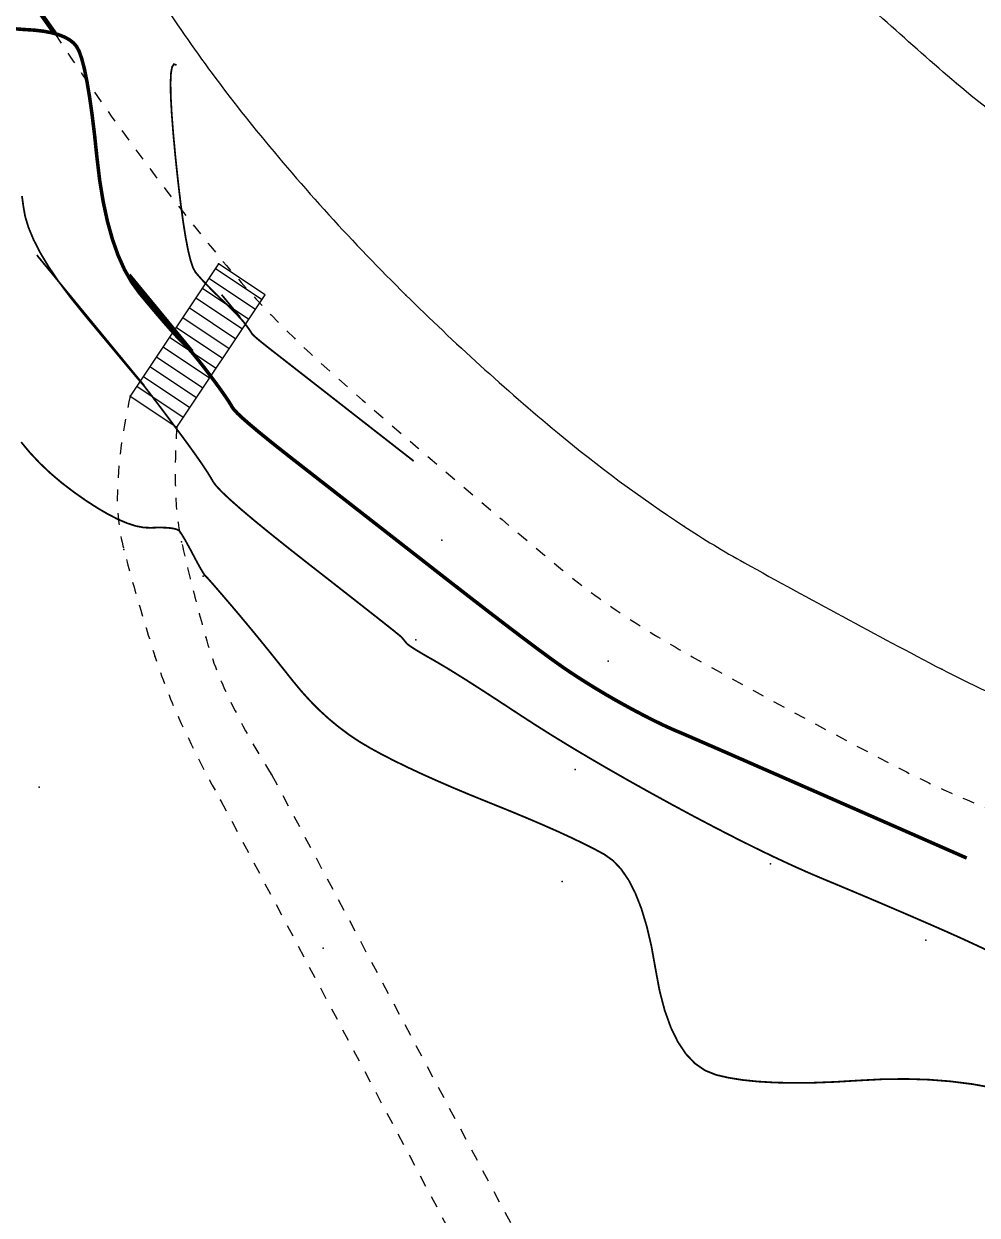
# Model space of a CAD drawing. Extents: x 940 to 1495, y 832 to 1212.
# Drawn here: x 1219.7 to 1260, y 997.2 to 1047.7 of the extents above; entities that cross this region are included whole.
import ezdxf

# ---------------------------------------------------------------- set-up
doc = ezdxf.new("R2010")
doc.units = 0
doc.header["$LTSCALE"] = 0.5
doc.header["$PDSIZE"] = 0.2
doc.linetypes.add('X6', pattern=[2, 1, -1])
doc.layers.add('ASSIST', color=7, linetype='CONTINUOUS', plot=False)
for name, color, linetype in [('DGX', 2, 'CONTINUOUS'), ('DLSS', 4, 'CONTINUOUS'), ('JMD', 6, 'CONTINUOUS'), ('SXSS', 5, 'CONTINUOUS'), ('ZDH', 1, 'CONTINUOUS')]:
    doc.layers.add(name, color=color, linetype=linetype)

msp = doc.modelspace()

# ---------------------------------------------------------------- linework, layer by layer
at = {"layer": 'ASSIST', "linetype": 'Continuous', "flags": 128}
msp.add_lwpolyline([(1227.92, 1037.496), (1224.179, 1031.893), (1226.147, 1030.579), (1229.888, 1036.182)], close=True, dxfattribs=at)
at = {"layer": 'DGX', "color": 3, "linetype": 'Continuous', "const_width": 0.15, "flags": 128}
for points in [[(1219.284, 1047.445), (1219.704, 1047.413), (1220.122, 1047.387), (1220.499, 1047.343), (1220.836, 1047.28), (1221.132, 1047.199), (1221.388, 1047.1), (1221.603, 1046.982), (1221.777, 1046.846), (1221.911, 1046.691), (1222.023, 1046.475), (1222.134, 1046.152), (1222.244, 1045.723), (1222.352, 1045.187), (1222.459, 1044.546), (1222.565, 1043.799), (1222.669, 1042.945), (1222.771, 1041.985), (1222.888, 1041.01), (1223.037, 1040.108), (1223.216, 1039.28), (1223.426, 1038.527), (1223.666, 1037.848), (1223.938, 1037.242), (1224.24, 1036.711), (1224.574, 1036.254), (1224.907, 1035.854), (1225.21, 1035.494), (1225.482, 1035.174), (1225.724, 1034.895), (1225.935, 1034.655), (1226.116, 1034.456), (1226.266, 1034.296), (1226.385, 1034.177), (1226.495, 1034.069), (1226.615, 1033.94), (1226.746, 1033.793), (1226.887, 1033.626), (1227.04, 1033.44), (1227.203, 1033.234), (1227.377, 1033.009), (1227.561, 1032.765), (1227.742, 1032.522), (1227.905, 1032.3), (1228.049, 1032.099), (1228.175, 1031.919), (1228.283, 1031.761), (1228.373, 1031.624), (1228.445, 1031.508), (1228.498, 1031.414), (1228.578, 1031.305), (1228.731, 1031.146), (1228.956, 1030.936), (1229.254, 1030.676), (1229.624, 1030.365), (1230.067, 1030.004), (1230.583, 1029.593), (1231.171, 1029.131), (1231.818, 1028.626), (1232.511, 1028.085), (1233.251, 1027.508), (1234.036, 1026.895), (1234.868, 1026.246), (1235.747, 1025.56), (1236.671, 1024.839), (1237.641, 1024.081), (1238.592, 1023.342), (1239.455, 1022.675), (1240.233, 1022.079), (1240.923, 1021.556), (1241.527, 1021.105), (1242.044, 1020.726), (1242.475, 1020.419), (1242.819, 1020.185), (1243.12, 1019.988), (1243.423, 1019.794), (1243.728, 1019.604), (1244.034, 1019.418), (1244.342, 1019.235), (1244.651, 1019.056), (1244.962, 1018.88), (1245.275, 1018.708), (1245.582, 1018.543), (1245.876, 1018.388), (1246.157, 1018.243), (1246.425, 1018.109), (1246.68, 1017.985), (1246.923, 1017.872), (1247.153, 1017.769), (1247.37, 1017.677), (1247.745, 1017.517), (1248.449, 1017.211), (1249.482, 1016.761), (1250.844, 1016.164), (1252.536, 1015.423), (1254.556, 1014.536), (1256.906, 1013.504), (1259.584, 1012.326)], [(1219.284, 1047.445), (1219.704, 1047.413), (1220.122, 1047.387), (1220.499, 1047.343), (1220.836, 1047.28), (1221.132, 1047.199), (1221.388, 1047.1), (1221.603, 1046.982), (1221.777, 1046.846), (1221.911, 1046.691), (1222.023, 1046.475), (1222.134, 1046.152), (1222.244, 1045.723), (1222.352, 1045.187), (1222.459, 1044.546), (1222.565, 1043.799), (1222.669, 1042.945), (1222.771, 1041.985), (1222.888, 1041.01), (1223.037, 1040.108), (1223.216, 1039.28), (1223.426, 1038.527), (1223.666, 1037.848), (1223.938, 1037.242), (1224.24, 1036.711), (1224.574, 1036.254), (1224.907, 1035.854), (1225.21, 1035.494), (1225.482, 1035.174), (1225.724, 1034.895), (1225.935, 1034.655), (1226.116, 1034.456), (1226.266, 1034.296), (1226.385, 1034.177), (1226.495, 1034.069), (1226.615, 1033.94), (1226.746, 1033.793), (1226.887, 1033.626), (1227.04, 1033.44), (1227.203, 1033.234), (1227.377, 1033.009), (1227.561, 1032.765), (1227.742, 1032.522), (1227.905, 1032.3), (1228.049, 1032.099), (1228.175, 1031.919), (1228.283, 1031.761), (1228.373, 1031.624), (1228.445, 1031.508), (1228.498, 1031.414), (1228.578, 1031.305), (1228.731, 1031.146), (1228.956, 1030.936), (1229.254, 1030.676), (1229.624, 1030.365), (1230.067, 1030.004), (1230.583, 1029.593), (1231.171, 1029.131), (1231.818, 1028.626), (1232.511, 1028.085), (1233.251, 1027.508), (1234.036, 1026.895), (1234.868, 1026.246), (1235.747, 1025.56), (1236.671, 1024.839), (1237.641, 1024.081), (1238.592, 1023.342), (1239.455, 1022.675), (1240.233, 1022.079), (1240.923, 1021.556), (1241.527, 1021.105), (1242.044, 1020.726), (1242.475, 1020.419), (1242.819, 1020.185), (1243.12, 1019.988), (1243.423, 1019.794), (1243.728, 1019.604), (1244.034, 1019.418), (1244.342, 1019.235), (1244.651, 1019.056), (1244.962, 1018.88), (1245.275, 1018.708), (1245.582, 1018.543), (1245.876, 1018.388), (1246.157, 1018.243), (1246.425, 1018.109), (1246.68, 1017.985), (1246.923, 1017.872), (1247.153, 1017.769), (1247.37, 1017.677), (1247.745, 1017.517), (1248.449, 1017.211), (1249.482, 1016.761), (1250.844, 1016.164), (1252.536, 1015.423), (1254.556, 1014.536), (1256.906, 1013.504), (1259.584, 1012.326)], [(1219.284, 1047.445), (1219.704, 1047.413), (1220.122, 1047.387), (1220.499, 1047.343), (1220.836, 1047.28), (1221.132, 1047.199), (1221.388, 1047.1), (1221.603, 1046.982), (1221.777, 1046.846), (1221.911, 1046.691), (1222.023, 1046.475), (1222.134, 1046.152), (1222.244, 1045.723), (1222.352, 1045.187), (1222.459, 1044.546), (1222.565, 1043.799), (1222.669, 1042.945), (1222.771, 1041.985), (1222.888, 1041.01), (1223.037, 1040.108), (1223.216, 1039.28), (1223.426, 1038.527), (1223.666, 1037.848), (1223.938, 1037.242), (1224.24, 1036.711), (1224.574, 1036.254), (1224.907, 1035.854), (1225.21, 1035.494), (1225.482, 1035.174), (1225.724, 1034.895), (1225.935, 1034.655), (1226.116, 1034.456), (1226.266, 1034.296), (1226.385, 1034.177), (1226.495, 1034.069), (1226.615, 1033.94), (1226.746, 1033.793), (1226.887, 1033.626), (1227.04, 1033.44), (1227.203, 1033.234), (1227.377, 1033.009), (1227.561, 1032.765), (1227.742, 1032.522), (1227.905, 1032.3), (1228.049, 1032.099), (1228.175, 1031.919), (1228.283, 1031.761), (1228.373, 1031.624), (1228.445, 1031.508), (1228.498, 1031.414), (1228.578, 1031.305), (1228.731, 1031.146), (1228.956, 1030.936), (1229.254, 1030.676), (1229.624, 1030.365), (1230.067, 1030.004), (1230.583, 1029.593), (1231.171, 1029.131), (1231.818, 1028.626), (1232.511, 1028.085), (1233.251, 1027.508), (1234.036, 1026.895), (1234.868, 1026.246), (1235.747, 1025.56), (1236.671, 1024.839), (1237.641, 1024.081), (1238.592, 1023.342), (1239.455, 1022.675), (1240.233, 1022.079), (1240.923, 1021.556), (1241.527, 1021.105), (1242.044, 1020.726), (1242.475, 1020.419), (1242.819, 1020.185), (1243.12, 1019.988), (1243.423, 1019.794), (1243.728, 1019.604), (1244.034, 1019.418), (1244.342, 1019.235), (1244.651, 1019.056), (1244.962, 1018.88), (1245.275, 1018.708), (1245.582, 1018.543), (1245.876, 1018.388), (1246.157, 1018.243), (1246.425, 1018.109), (1246.68, 1017.985), (1246.923, 1017.872), (1247.153, 1017.769), (1247.37, 1017.677), (1247.745, 1017.517), (1248.449, 1017.211), (1249.482, 1016.761), (1250.844, 1016.164), (1252.536, 1015.423), (1254.556, 1014.536), (1256.906, 1013.504), (1259.584, 1012.326)], [(1259.584, 1012.326), (1256.906, 1013.504), (1254.556, 1014.536), (1252.536, 1015.423), (1250.844, 1016.164), (1249.482, 1016.761), (1248.449, 1017.211), (1247.745, 1017.517), (1247.37, 1017.677), (1247.153, 1017.769), (1246.923, 1017.872), (1246.68, 1017.985), (1246.425, 1018.109), (1246.157, 1018.243), (1245.876, 1018.388), (1245.582, 1018.543), (1245.275, 1018.708), (1244.962, 1018.88), (1244.651, 1019.056), (1244.342, 1019.235), (1244.034, 1019.418), (1243.728, 1019.604), (1243.423, 1019.794), (1243.12, 1019.988), (1242.819, 1020.185), (1242.475, 1020.419), (1242.044, 1020.726), (1241.527, 1021.105), (1240.923, 1021.556), (1240.233, 1022.079), (1239.455, 1022.675), (1238.592, 1023.342), (1237.641, 1024.081), (1236.671, 1024.839), (1235.747, 1025.56), (1234.868, 1026.246), (1234.036, 1026.895), (1233.251, 1027.508), (1232.511, 1028.085), (1231.818, 1028.626), (1231.171, 1029.131), (1230.583, 1029.593), (1230.067, 1030.004), (1229.624, 1030.365), (1229.254, 1030.676), (1228.956, 1030.936), (1228.731, 1031.146), (1228.578, 1031.305), (1228.498, 1031.414), (1228.445, 1031.508), (1228.373, 1031.624), (1228.283, 1031.761), (1228.175, 1031.919), (1228.049, 1032.099), (1227.905, 1032.3), (1227.742, 1032.522), (1227.561, 1032.765), (1227.377, 1033.009), (1227.203, 1033.234), (1227.04, 1033.44), (1226.887, 1033.626), (1226.746, 1033.793), (1226.615, 1033.94), (1226.495, 1034.069), (1226.385, 1034.177), (1226.266, 1034.296), (1226.116, 1034.456), (1225.935, 1034.655), (1225.724, 1034.895), (1225.482, 1035.174), (1225.21, 1035.494), (1224.907, 1035.854), (1224.574, 1036.254), (1224.24, 1036.711), (1223.938, 1037.242), (1223.666, 1037.848), (1223.426, 1038.527), (1223.216, 1039.28), (1223.037, 1040.108), (1222.888, 1041.01), (1222.771, 1041.985), (1222.669, 1042.945), (1222.565, 1043.799), (1222.459, 1044.546), (1222.352, 1045.187), (1222.244, 1045.723), (1222.134, 1046.152), (1222.023, 1046.475), (1221.911, 1046.691), (1221.777, 1046.846), (1221.603, 1046.982), (1221.388, 1047.1), (1221.132, 1047.199), (1220.836, 1047.28), (1220.499, 1047.343), (1220.122, 1047.387), (1219.704, 1047.413), (1219.284, 1047.445)], [(1259.584, 1012.326), (1256.906, 1013.504), (1254.556, 1014.536), (1252.536, 1015.423), (1250.844, 1016.164), (1249.482, 1016.761), (1248.449, 1017.211), (1247.745, 1017.517), (1247.37, 1017.677), (1247.153, 1017.769), (1246.923, 1017.872), (1246.68, 1017.985), (1246.425, 1018.109), (1246.157, 1018.243), (1245.876, 1018.388), (1245.582, 1018.543), (1245.275, 1018.708), (1244.962, 1018.88), (1244.651, 1019.056), (1244.342, 1019.235), (1244.034, 1019.418), (1243.728, 1019.604), (1243.423, 1019.794), (1243.12, 1019.988), (1242.819, 1020.185), (1242.475, 1020.419), (1242.044, 1020.726), (1241.527, 1021.105), (1240.923, 1021.556), (1240.233, 1022.079), (1239.455, 1022.675), (1238.592, 1023.342), (1237.641, 1024.081), (1236.671, 1024.839), (1235.747, 1025.56), (1234.868, 1026.246), (1234.036, 1026.895), (1233.251, 1027.508), (1232.511, 1028.085), (1231.818, 1028.626), (1231.171, 1029.131), (1230.583, 1029.593), (1230.067, 1030.004), (1229.624, 1030.365), (1229.254, 1030.676), (1228.956, 1030.936), (1228.731, 1031.146), (1228.578, 1031.305), (1228.498, 1031.414), (1228.445, 1031.508), (1228.373, 1031.624), (1228.283, 1031.761), (1228.175, 1031.919), (1228.049, 1032.099), (1227.905, 1032.3), (1227.742, 1032.522), (1227.561, 1032.765), (1227.377, 1033.009), (1227.203, 1033.234), (1227.04, 1033.44), (1226.887, 1033.626), (1226.746, 1033.793), (1226.615, 1033.94), (1226.495, 1034.069), (1226.385, 1034.177), (1226.266, 1034.296), (1226.116, 1034.456), (1225.935, 1034.655), (1225.724, 1034.895), (1225.482, 1035.174), (1225.21, 1035.494), (1224.907, 1035.854), (1224.574, 1036.254), (1224.24, 1036.711), (1223.938, 1037.242), (1223.666, 1037.848), (1223.426, 1038.527), (1223.216, 1039.28), (1223.037, 1040.108), (1222.888, 1041.01), (1222.771, 1041.985), (1222.669, 1042.945), (1222.565, 1043.799), (1222.459, 1044.546), (1222.352, 1045.187), (1222.244, 1045.723), (1222.134, 1046.152), (1222.023, 1046.475), (1221.911, 1046.691), (1221.777, 1046.846), (1221.603, 1046.982), (1221.388, 1047.1), (1221.132, 1047.199), (1220.836, 1047.28), (1220.499, 1047.343), (1220.122, 1047.387), (1219.704, 1047.413), (1219.284, 1047.445)], [(1259.584, 1012.326), (1256.906, 1013.504), (1254.556, 1014.536), (1252.536, 1015.423), (1250.844, 1016.164), (1249.482, 1016.761), (1248.449, 1017.211), (1247.745, 1017.517), (1247.37, 1017.677), (1247.153, 1017.769), (1246.923, 1017.872), (1246.68, 1017.985), (1246.425, 1018.109), (1246.157, 1018.243), (1245.876, 1018.388), (1245.582, 1018.543), (1245.275, 1018.708), (1244.962, 1018.88), (1244.651, 1019.056), (1244.342, 1019.235), (1244.034, 1019.418), (1243.728, 1019.604), (1243.423, 1019.794), (1243.12, 1019.988), (1242.819, 1020.185), (1242.475, 1020.419), (1242.044, 1020.726), (1241.527, 1021.105), (1240.923, 1021.556), (1240.233, 1022.079), (1239.455, 1022.675), (1238.592, 1023.342), (1237.641, 1024.081), (1236.671, 1024.839), (1235.747, 1025.56), (1234.868, 1026.246), (1234.036, 1026.895), (1233.251, 1027.508), (1232.511, 1028.085), (1231.818, 1028.626), (1231.171, 1029.131), (1230.583, 1029.593), (1230.067, 1030.004), (1229.624, 1030.365), (1229.254, 1030.676), (1228.956, 1030.936), (1228.731, 1031.146), (1228.578, 1031.305), (1228.498, 1031.414), (1228.445, 1031.508), (1228.373, 1031.624), (1228.283, 1031.761), (1228.175, 1031.919), (1228.049, 1032.099), (1227.905, 1032.3), (1227.742, 1032.522), (1227.561, 1032.765), (1227.377, 1033.009), (1227.203, 1033.234), (1227.04, 1033.44), (1226.887, 1033.626), (1226.746, 1033.793), (1226.615, 1033.94), (1226.495, 1034.069), (1226.385, 1034.177), (1226.266, 1034.296), (1226.116, 1034.456), (1225.935, 1034.655), (1225.724, 1034.895), (1225.482, 1035.174), (1225.21, 1035.494), (1224.907, 1035.854), (1224.574, 1036.254), (1224.24, 1036.711), (1223.938, 1037.242), (1223.666, 1037.848), (1223.426, 1038.527), (1223.216, 1039.28), (1223.037, 1040.108), (1222.888, 1041.01), (1222.771, 1041.985), (1222.669, 1042.945), (1222.565, 1043.799), (1222.459, 1044.546), (1222.352, 1045.187), (1222.244, 1045.723), (1222.134, 1046.152), (1222.023, 1046.475), (1221.911, 1046.691), (1221.777, 1046.846), (1221.603, 1046.982), (1221.388, 1047.1), (1221.132, 1047.199), (1220.836, 1047.28), (1220.499, 1047.343), (1220.122, 1047.387), (1219.704, 1047.413), (1219.284, 1047.445)], [(1224.136, 1037.023), (1226.802, 1033.781)], [(1224.136, 1037.023), (1226.802, 1033.781)], [(1224.136, 1037.023), (1226.802, 1033.781)], [(1224.136, 1037.023), (1226.802, 1033.781)], [(1224.136, 1037.023), (1226.802, 1033.781)], [(1224.136, 1037.023), (1226.802, 1033.781)]]:
    msp.add_lwpolyline(points, dxfattribs=at)
at = {"layer": 'DGX', "color": 3, "linetype": 'Continuous', "flags": 128}
msp.add_lwpolyline([(1221.458, 1047.346, 0.15, 0.15, 0), (1221.458, 1047.346, 0, 0, 0)], format="xyseb", dxfattribs=at)
msp.add_lwpolyline([(1221.458, 1047.346, 0.15, 0.15, 0), (1221.458, 1047.346, 0, 0, 0)], format="xyseb", dxfattribs=at)
msp.add_lwpolyline([(1221.458, 1047.346, 0.15, 0.15, 0), (1221.458, 1047.346, 0, 0, 0)], format="xyseb", dxfattribs=at)
msp.add_lwpolyline([(1221.458, 1047.346, 0.15, 0.15, 0), (1221.458, 1047.346, 0, 0, 0)], format="xyseb", dxfattribs=at)
msp.add_lwpolyline([(1221.458, 1047.346, 0.15, 0.15, 0), (1221.458, 1047.346, 0, 0, 0)], format="xyseb", dxfattribs=at)
msp.add_lwpolyline([(1221.458, 1047.346, 0.15, 0.15, 0), (1221.458, 1047.346, 0, 0, 0)], format="xyseb", dxfattribs=at)
at = {"layer": 'DGX', "linetype": 'Continuous', "const_width": 0.075, "flags": 128}
for points in [[(1226.136, 1045.907), (1226.03, 1045.947), (1225.953, 1045.836), (1225.904, 1045.574), (1225.885, 1045.161), (1225.894, 1044.597), (1225.932, 1043.882), (1225.999, 1043.015), (1226.094, 1041.997), (1226.204, 1040.965), (1226.312, 1040.053), (1226.42, 1039.263), (1226.526, 1038.595), (1226.632, 1038.047), (1226.736, 1037.621), (1226.839, 1037.316), (1226.942, 1037.133), (1227.049, 1037.007), (1227.166, 1036.874), (1227.294, 1036.735), (1227.432, 1036.589), (1227.581, 1036.437), (1227.739, 1036.278), (1227.908, 1036.112), (1228.087, 1035.94), (1228.264, 1035.771), (1228.424, 1035.614), (1228.568, 1035.47), (1228.696, 1035.339), (1228.808, 1035.221), (1228.904, 1035.115), (1228.983, 1035.022), (1229.047, 1034.941), (1229.1, 1034.87), (1229.147, 1034.806), (1229.189, 1034.747), (1229.226, 1034.695), (1229.258, 1034.648), (1229.284, 1034.608), (1229.305, 1034.575), (1229.32, 1034.547), (1229.344, 1034.515), (1229.388, 1034.469), (1229.454, 1034.408), (1229.541, 1034.332), (1229.649, 1034.241), (1229.778, 1034.136), (1229.929, 1034.016), (1230.1, 1033.881), (1230.354, 1033.683), (1230.753, 1033.372), (1231.296, 1032.948), (1231.983, 1032.412), (1232.814, 1031.763), (1233.79, 1031.001), (1234.91, 1030.127), (1236.174, 1029.14)], [(1226.136, 1045.907), (1226.03, 1045.947), (1225.953, 1045.836), (1225.904, 1045.574), (1225.885, 1045.161), (1225.894, 1044.597), (1225.932, 1043.882), (1225.999, 1043.015), (1226.094, 1041.997), (1226.204, 1040.965), (1226.312, 1040.053), (1226.42, 1039.263), (1226.526, 1038.595), (1226.632, 1038.047), (1226.736, 1037.621), (1226.839, 1037.316), (1226.942, 1037.133), (1227.049, 1037.007), (1227.166, 1036.874), (1227.294, 1036.735), (1227.432, 1036.589), (1227.581, 1036.437), (1227.739, 1036.278), (1227.908, 1036.112), (1228.087, 1035.94), (1228.264, 1035.771), (1228.424, 1035.614), (1228.568, 1035.47), (1228.696, 1035.339), (1228.808, 1035.221), (1228.904, 1035.115), (1228.983, 1035.022), (1229.047, 1034.941), (1229.1, 1034.87), (1229.147, 1034.806), (1229.189, 1034.747), (1229.226, 1034.695), (1229.258, 1034.648), (1229.284, 1034.608), (1229.305, 1034.575), (1229.32, 1034.547), (1229.344, 1034.515), (1229.388, 1034.469), (1229.454, 1034.408), (1229.541, 1034.332), (1229.649, 1034.241), (1229.778, 1034.136), (1229.929, 1034.016), (1230.1, 1033.881), (1230.354, 1033.683), (1230.753, 1033.372), (1231.296, 1032.948), (1231.983, 1032.412), (1232.814, 1031.763), (1233.79, 1031.001), (1234.91, 1030.127), (1236.174, 1029.14)], [(1226.136, 1045.907), (1226.03, 1045.947), (1225.953, 1045.836), (1225.904, 1045.574), (1225.885, 1045.161), (1225.894, 1044.597), (1225.932, 1043.882), (1225.999, 1043.015), (1226.094, 1041.997), (1226.204, 1040.965), (1226.312, 1040.053), (1226.42, 1039.263), (1226.526, 1038.595), (1226.632, 1038.047), (1226.736, 1037.621), (1226.839, 1037.316), (1226.942, 1037.133), (1227.049, 1037.007), (1227.166, 1036.874), (1227.294, 1036.735), (1227.432, 1036.589), (1227.581, 1036.437), (1227.739, 1036.278), (1227.908, 1036.112), (1228.087, 1035.94), (1228.264, 1035.771), (1228.424, 1035.614), (1228.568, 1035.47), (1228.696, 1035.339), (1228.808, 1035.221), (1228.904, 1035.115), (1228.983, 1035.022), (1229.047, 1034.941), (1229.1, 1034.87), (1229.147, 1034.806), (1229.189, 1034.747), (1229.226, 1034.695), (1229.258, 1034.648), (1229.284, 1034.608), (1229.305, 1034.575), (1229.32, 1034.547), (1229.344, 1034.515), (1229.388, 1034.469), (1229.454, 1034.408), (1229.541, 1034.332), (1229.649, 1034.241), (1229.778, 1034.136), (1229.929, 1034.016), (1230.1, 1033.881), (1230.354, 1033.683), (1230.753, 1033.372), (1231.296, 1032.948), (1231.983, 1032.412), (1232.814, 1031.763), (1233.79, 1031.001), (1234.91, 1030.127), (1236.174, 1029.14)], [(1226.136, 1045.907), (1226.03, 1045.947), (1225.953, 1045.836), (1225.904, 1045.574), (1225.885, 1045.161), (1225.894, 1044.597), (1225.932, 1043.882), (1225.999, 1043.015), (1226.094, 1041.997), (1226.204, 1040.965), (1226.312, 1040.053), (1226.42, 1039.263), (1226.526, 1038.595), (1226.632, 1038.047), (1226.736, 1037.621), (1226.839, 1037.316), (1226.942, 1037.133), (1227.049, 1037.007), (1227.166, 1036.874), (1227.294, 1036.735), (1227.432, 1036.589), (1227.581, 1036.437), (1227.739, 1036.278), (1227.908, 1036.112), (1228.087, 1035.94), (1228.264, 1035.771), (1228.424, 1035.614), (1228.568, 1035.47), (1228.696, 1035.339), (1228.808, 1035.221), (1228.904, 1035.115), (1228.983, 1035.022), (1229.047, 1034.941), (1229.1, 1034.87), (1229.147, 1034.806), (1229.189, 1034.747), (1229.226, 1034.695), (1229.258, 1034.648), (1229.284, 1034.608), (1229.305, 1034.575), (1229.32, 1034.547), (1229.344, 1034.515), (1229.388, 1034.469), (1229.454, 1034.408), (1229.541, 1034.332), (1229.649, 1034.241), (1229.778, 1034.136), (1229.929, 1034.016), (1230.1, 1033.881), (1230.354, 1033.683), (1230.753, 1033.372), (1231.296, 1032.948), (1231.983, 1032.412), (1232.814, 1031.763), (1233.79, 1031.001), (1234.91, 1030.127), (1236.174, 1029.14)], [(1226.136, 1045.907), (1226.03, 1045.947), (1225.953, 1045.836), (1225.904, 1045.574), (1225.885, 1045.161), (1225.894, 1044.597), (1225.932, 1043.882), (1225.999, 1043.015), (1226.094, 1041.997), (1226.204, 1040.965), (1226.312, 1040.053), (1226.42, 1039.263), (1226.526, 1038.595), (1226.632, 1038.047), (1226.736, 1037.621), (1226.839, 1037.316), (1226.942, 1037.133), (1227.049, 1037.007), (1227.166, 1036.874), (1227.294, 1036.735), (1227.432, 1036.589), (1227.581, 1036.437), (1227.739, 1036.278), (1227.908, 1036.112), (1228.087, 1035.94), (1228.264, 1035.771), (1228.424, 1035.614), (1228.568, 1035.47), (1228.696, 1035.339), (1228.808, 1035.221), (1228.904, 1035.115), (1228.983, 1035.022), (1229.047, 1034.941), (1229.1, 1034.87), (1229.147, 1034.806), (1229.189, 1034.747), (1229.226, 1034.695), (1229.258, 1034.648), (1229.284, 1034.608), (1229.305, 1034.575), (1229.32, 1034.547), (1229.344, 1034.515), (1229.388, 1034.469), (1229.454, 1034.408), (1229.541, 1034.332), (1229.649, 1034.241), (1229.778, 1034.136), (1229.929, 1034.016), (1230.1, 1033.881), (1230.354, 1033.683), (1230.753, 1033.372), (1231.296, 1032.948), (1231.983, 1032.412), (1232.814, 1031.763), (1233.79, 1031.001), (1234.91, 1030.127), (1236.174, 1029.14)], [(1226.136, 1045.907), (1226.03, 1045.947), (1225.953, 1045.836), (1225.904, 1045.574), (1225.885, 1045.161), (1225.894, 1044.597), (1225.932, 1043.882), (1225.999, 1043.015), (1226.094, 1041.997), (1226.204, 1040.965), (1226.312, 1040.053), (1226.42, 1039.263), (1226.526, 1038.595), (1226.632, 1038.047), (1226.736, 1037.621), (1226.839, 1037.316), (1226.942, 1037.133), (1227.049, 1037.007), (1227.166, 1036.874), (1227.294, 1036.735), (1227.432, 1036.589), (1227.581, 1036.437), (1227.739, 1036.278), (1227.908, 1036.112), (1228.087, 1035.94), (1228.264, 1035.771), (1228.424, 1035.614), (1228.568, 1035.47), (1228.696, 1035.339), (1228.808, 1035.221), (1228.904, 1035.115), (1228.983, 1035.022), (1229.047, 1034.941), (1229.1, 1034.87), (1229.147, 1034.806), (1229.189, 1034.747), (1229.226, 1034.695), (1229.258, 1034.648), (1229.284, 1034.608), (1229.305, 1034.575), (1229.32, 1034.547), (1229.344, 1034.515), (1229.388, 1034.469), (1229.454, 1034.408), (1229.541, 1034.332), (1229.649, 1034.241), (1229.778, 1034.136), (1229.929, 1034.016), (1230.1, 1033.881), (1230.354, 1033.683), (1230.753, 1033.372), (1231.296, 1032.948), (1231.983, 1032.412), (1232.814, 1031.763), (1233.79, 1031.001), (1234.91, 1030.127), (1236.174, 1029.14)], [(1219.597, 1040.362), (1219.653, 1039.942), (1219.73, 1039.499), (1219.876, 1039.02), (1220.092, 1038.504), (1220.376, 1037.951), (1220.73, 1037.362), (1221.153, 1036.736), (1221.645, 1036.074), (1222.206, 1035.375), (1222.765, 1034.701), (1223.254, 1034.114), (1223.671, 1033.613), (1224.016, 1033.2), (1224.29, 1032.873), (1224.492, 1032.634), (1224.623, 1032.481), (1224.683, 1032.415), (1224.725, 1032.366), (1224.806, 1032.267), (1224.923, 1032.116), (1225.079, 1031.913), (1225.272, 1031.659), (1225.502, 1031.354), (1225.77, 1030.997), (1226.076, 1030.589), (1226.385, 1030.173), (1226.663, 1029.794), (1226.909, 1029.451), (1227.125, 1029.144), (1227.309, 1028.874), (1227.462, 1028.64), (1227.584, 1028.442), (1227.675, 1028.281), (1227.805, 1028.1), (1228.045, 1027.845), (1228.394, 1027.514), (1228.852, 1027.109), (1229.42, 1026.629), (1230.097, 1026.075), (1230.884, 1025.445), (1231.78, 1024.741), (1232.673, 1024.044), (1233.45, 1023.436), (1234.11, 1022.918), (1234.654, 1022.49), (1235.082, 1022.152), (1235.393, 1021.903), (1235.589, 1021.744), (1235.668, 1021.674), (1235.689, 1021.649), (1235.712, 1021.622), (1235.735, 1021.594), (1235.759, 1021.565), (1235.784, 1021.535), (1235.809, 1021.503), (1235.836, 1021.47), (1235.863, 1021.435), (1235.905, 1021.393), (1235.975, 1021.338), (1236.074, 1021.268), (1236.202, 1021.186), (1236.358, 1021.089), (1236.542, 1020.979), (1236.756, 1020.855), (1236.997, 1020.718), (1237.277, 1020.556), (1237.607, 1020.358), (1237.985, 1020.125), (1238.413, 1019.857), (1238.889, 1019.553), (1239.415, 1019.213), (1239.989, 1018.838), (1240.613, 1018.428), (1241.281, 1017.994), (1241.989, 1017.547), (1242.737, 1017.088), (1243.524, 1016.617), (1244.352, 1016.134), (1245.219, 1015.638), (1246.127, 1015.13), (1247.074, 1014.609), (1248.021, 1014.099), (1248.929, 1013.621), (1249.797, 1013.175), (1250.625, 1012.761), (1251.414, 1012.379), (1252.163, 1012.029), (1252.873, 1011.711), (1253.543, 1011.426), (1254.192, 1011.156), (1254.839, 1010.884), (1255.484, 1010.612), (1256.126, 1010.339), (1256.767, 1010.064), (1257.406, 1009.788), (1258.043, 1009.511), (1258.677, 1009.233), (1259.337, 1008.937), (1260.051, 1008.608), (1260.819, 1008.244)], [(1219.597, 1040.362), (1219.653, 1039.942), (1219.73, 1039.499), (1219.876, 1039.02), (1220.092, 1038.504), (1220.376, 1037.951), (1220.73, 1037.362), (1221.153, 1036.736), (1221.645, 1036.074), (1222.206, 1035.375), (1222.765, 1034.701), (1223.254, 1034.114), (1223.671, 1033.613), (1224.016, 1033.2), (1224.29, 1032.873), (1224.492, 1032.634), (1224.623, 1032.481), (1224.683, 1032.415), (1224.725, 1032.366), (1224.806, 1032.267), (1224.923, 1032.116), (1225.079, 1031.913), (1225.272, 1031.659), (1225.502, 1031.354), (1225.77, 1030.997), (1226.076, 1030.589), (1226.385, 1030.173), (1226.663, 1029.794), (1226.909, 1029.451), (1227.125, 1029.144), (1227.309, 1028.874), (1227.462, 1028.64), (1227.584, 1028.442), (1227.675, 1028.281), (1227.805, 1028.1), (1228.045, 1027.845), (1228.394, 1027.514), (1228.852, 1027.109), (1229.42, 1026.629), (1230.097, 1026.075), (1230.884, 1025.445), (1231.78, 1024.741), (1232.673, 1024.044), (1233.45, 1023.436), (1234.11, 1022.918), (1234.654, 1022.49), (1235.082, 1022.152), (1235.393, 1021.903), (1235.589, 1021.744), (1235.668, 1021.674), (1235.689, 1021.649), (1235.712, 1021.622), (1235.735, 1021.594), (1235.759, 1021.565), (1235.784, 1021.535), (1235.809, 1021.503), (1235.836, 1021.47), (1235.863, 1021.435), (1235.905, 1021.393), (1235.975, 1021.338), (1236.074, 1021.268), (1236.202, 1021.186), (1236.358, 1021.089), (1236.542, 1020.979), (1236.756, 1020.855), (1236.997, 1020.718), (1237.277, 1020.556), (1237.607, 1020.358), (1237.985, 1020.125), (1238.413, 1019.857), (1238.889, 1019.553), (1239.415, 1019.213), (1239.989, 1018.838), (1240.613, 1018.428), (1241.281, 1017.994), (1241.989, 1017.547), (1242.737, 1017.088), (1243.524, 1016.617), (1244.352, 1016.134), (1245.219, 1015.638), (1246.127, 1015.13), (1247.074, 1014.609), (1248.021, 1014.099), (1248.929, 1013.621), (1249.797, 1013.175), (1250.625, 1012.761), (1251.414, 1012.379), (1252.163, 1012.029), (1252.873, 1011.711), (1253.543, 1011.426), (1254.192, 1011.156), (1254.839, 1010.884), (1255.484, 1010.612), (1256.126, 1010.339), (1256.767, 1010.064), (1257.406, 1009.788), (1258.043, 1009.511), (1258.677, 1009.233), (1259.337, 1008.937), (1260.051, 1008.608), (1260.819, 1008.244)], [(1260.819, 1008.244), (1260.051, 1008.608), (1259.337, 1008.937), (1258.677, 1009.233), (1258.043, 1009.511), (1257.406, 1009.788), (1256.767, 1010.064), (1256.126, 1010.339), (1255.484, 1010.612), (1254.839, 1010.884), (1254.192, 1011.156), (1253.543, 1011.426), (1252.873, 1011.711), (1252.163, 1012.029), (1251.414, 1012.379), (1250.625, 1012.761), (1249.797, 1013.175), (1248.929, 1013.621), (1248.021, 1014.099), (1247.074, 1014.609), (1246.127, 1015.13), (1245.219, 1015.638), (1244.352, 1016.134), (1243.524, 1016.617), (1242.737, 1017.088), (1241.989, 1017.547), (1241.281, 1017.994), (1240.613, 1018.428), (1239.989, 1018.838), (1239.415, 1019.213), (1238.889, 1019.553), (1238.413, 1019.857), (1237.985, 1020.125), (1237.607, 1020.358), (1237.277, 1020.556), (1236.997, 1020.718), (1236.756, 1020.855), (1236.542, 1020.979), (1236.358, 1021.089), (1236.202, 1021.186), (1236.074, 1021.268), (1235.975, 1021.338), (1235.905, 1021.393), (1235.863, 1021.435), (1235.836, 1021.47), (1235.809, 1021.503), (1235.784, 1021.535), (1235.759, 1021.565), (1235.735, 1021.594), (1235.712, 1021.622), (1235.689, 1021.649), (1235.668, 1021.674), (1235.589, 1021.744), (1235.393, 1021.903), (1235.082, 1022.152), (1234.654, 1022.49), (1234.11, 1022.918), (1233.45, 1023.436), (1232.673, 1024.044), (1231.78, 1024.741), (1230.884, 1025.445), (1230.097, 1026.075), (1229.42, 1026.629), (1228.852, 1027.109), (1228.394, 1027.514), (1228.045, 1027.845), (1227.805, 1028.1), (1227.675, 1028.281), (1227.584, 1028.442), (1227.462, 1028.64), (1227.309, 1028.874), (1227.125, 1029.144), (1226.909, 1029.451), (1226.663, 1029.794), (1226.385, 1030.173), (1226.076, 1030.589), (1225.77, 1030.997), (1225.502, 1031.354), (1225.272, 1031.659), (1225.079, 1031.913), (1224.923, 1032.116), (1224.806, 1032.267), (1224.725, 1032.366), (1224.683, 1032.415), (1224.623, 1032.481), (1224.492, 1032.634), (1224.29, 1032.873), (1224.016, 1033.2), (1223.671, 1033.613), (1223.254, 1034.114), (1222.765, 1034.701), (1222.206, 1035.375), (1221.645, 1036.074), (1221.153, 1036.736), (1220.73, 1037.362), (1220.376, 1037.951), (1220.092, 1038.504), (1219.876, 1039.02), (1219.73, 1039.499), (1219.653, 1039.942), (1219.597, 1040.362)], [(1260.819, 1008.244), (1260.051, 1008.608), (1259.337, 1008.937), (1258.677, 1009.233), (1258.043, 1009.511), (1257.406, 1009.788), (1256.767, 1010.064), (1256.126, 1010.339), (1255.484, 1010.612), (1254.839, 1010.884), (1254.192, 1011.156), (1253.543, 1011.426), (1252.873, 1011.711), (1252.163, 1012.029), (1251.414, 1012.379), (1250.625, 1012.761), (1249.797, 1013.175), (1248.929, 1013.621), (1248.021, 1014.099), (1247.074, 1014.609), (1246.127, 1015.13), (1245.219, 1015.638), (1244.352, 1016.134), (1243.524, 1016.617), (1242.737, 1017.088), (1241.989, 1017.547), (1241.281, 1017.994), (1240.613, 1018.428), (1239.989, 1018.838), (1239.415, 1019.213), (1238.889, 1019.553), (1238.413, 1019.857), (1237.985, 1020.125), (1237.607, 1020.358), (1237.277, 1020.556), (1236.997, 1020.718), (1236.756, 1020.855), (1236.542, 1020.979), (1236.358, 1021.089), (1236.202, 1021.186), (1236.074, 1021.268), (1235.975, 1021.338), (1235.905, 1021.393), (1235.863, 1021.435), (1235.836, 1021.47), (1235.809, 1021.503), (1235.784, 1021.535), (1235.759, 1021.565), (1235.735, 1021.594), (1235.712, 1021.622), (1235.689, 1021.649), (1235.668, 1021.674), (1235.589, 1021.744), (1235.393, 1021.903), (1235.082, 1022.152), (1234.654, 1022.49), (1234.11, 1022.918), (1233.45, 1023.436), (1232.673, 1024.044), (1231.78, 1024.741), (1230.884, 1025.445), (1230.097, 1026.075), (1229.42, 1026.629), (1228.852, 1027.109), (1228.394, 1027.514), (1228.045, 1027.845), (1227.805, 1028.1), (1227.675, 1028.281), (1227.584, 1028.442), (1227.462, 1028.64), (1227.309, 1028.874), (1227.125, 1029.144), (1226.909, 1029.451), (1226.663, 1029.794), (1226.385, 1030.173), (1226.076, 1030.589), (1225.77, 1030.997), (1225.502, 1031.354), (1225.272, 1031.659), (1225.079, 1031.913), (1224.923, 1032.116), (1224.806, 1032.267), (1224.725, 1032.366), (1224.683, 1032.415), (1224.623, 1032.481), (1224.492, 1032.634), (1224.29, 1032.873), (1224.016, 1033.2), (1223.671, 1033.613), (1223.254, 1034.114), (1222.765, 1034.701), (1222.206, 1035.375), (1221.645, 1036.074), (1221.153, 1036.736), (1220.73, 1037.362), (1220.376, 1037.951), (1220.092, 1038.504), (1219.876, 1039.02), (1219.73, 1039.499), (1219.653, 1039.942), (1219.597, 1040.362)], [(1260.819, 1008.244), (1260.051, 1008.608), (1259.337, 1008.937), (1258.677, 1009.233), (1258.043, 1009.511), (1257.406, 1009.788), (1256.767, 1010.064), (1256.126, 1010.339), (1255.484, 1010.612), (1254.839, 1010.884), (1254.192, 1011.156), (1253.543, 1011.426), (1252.873, 1011.711), (1252.163, 1012.029), (1251.414, 1012.379), (1250.625, 1012.761), (1249.797, 1013.175), (1248.929, 1013.621), (1248.021, 1014.099), (1247.074, 1014.609), (1246.127, 1015.13), (1245.219, 1015.638), (1244.352, 1016.134), (1243.524, 1016.617), (1242.737, 1017.088), (1241.989, 1017.547), (1241.281, 1017.994), (1240.613, 1018.428), (1239.989, 1018.838), (1239.415, 1019.213), (1238.889, 1019.553), (1238.413, 1019.857), (1237.985, 1020.125), (1237.607, 1020.358), (1237.277, 1020.556), (1236.997, 1020.718), (1236.756, 1020.855), (1236.542, 1020.979), (1236.358, 1021.089), (1236.202, 1021.186), (1236.074, 1021.268), (1235.975, 1021.338), (1235.905, 1021.393), (1235.863, 1021.435), (1235.836, 1021.47), (1235.809, 1021.503), (1235.784, 1021.535), (1235.759, 1021.565), (1235.735, 1021.594), (1235.712, 1021.622), (1235.689, 1021.649), (1235.668, 1021.674), (1235.589, 1021.744), (1235.393, 1021.903), (1235.082, 1022.152), (1234.654, 1022.49), (1234.11, 1022.918), (1233.45, 1023.436), (1232.673, 1024.044), (1231.78, 1024.741), (1230.884, 1025.445), (1230.097, 1026.075), (1229.42, 1026.629), (1228.852, 1027.109), (1228.394, 1027.514), (1228.045, 1027.845), (1227.805, 1028.1), (1227.675, 1028.281), (1227.584, 1028.442), (1227.462, 1028.64), (1227.309, 1028.874), (1227.125, 1029.144), (1226.909, 1029.451), (1226.663, 1029.794), (1226.385, 1030.173), (1226.076, 1030.589), (1225.77, 1030.997), (1225.502, 1031.354), (1225.272, 1031.659), (1225.079, 1031.913), (1224.923, 1032.116), (1224.806, 1032.267), (1224.725, 1032.366), (1224.683, 1032.415), (1224.623, 1032.481), (1224.492, 1032.634), (1224.29, 1032.873), (1224.016, 1033.2), (1223.671, 1033.613), (1223.254, 1034.114), (1222.765, 1034.701), (1222.206, 1035.375), (1221.645, 1036.074), (1221.153, 1036.736), (1220.73, 1037.362), (1220.376, 1037.951), (1220.092, 1038.504), (1219.876, 1039.02), (1219.73, 1039.499), (1219.653, 1039.942), (1219.597, 1040.362)], [(1220.224, 1037.863), (1224.778, 1032.324)], [(1220.224, 1037.863), (1224.778, 1032.324)], [(1220.224, 1037.863), (1224.778, 1032.324)], [(1220.224, 1037.863), (1224.778, 1032.324)], [(1220.224, 1037.863), (1224.778, 1032.324)], [(1220.224, 1037.863), (1224.778, 1032.324)], [(1228.047, 1036.184), (1228.825, 1035.238)], [(1228.047, 1036.184), (1228.825, 1035.238)], [(1228.047, 1036.184), (1228.825, 1035.238)], [(1228.047, 1036.184), (1228.825, 1035.238)], [(1228.047, 1036.184), (1228.825, 1035.238)], [(1228.047, 1036.184), (1228.825, 1035.238)], [(1260.688, 1002.598), (1259.813, 1002.754), (1258.911, 1002.868), (1257.981, 1002.941), (1257.024, 1002.971), (1256.039, 1002.96), (1255.026, 1002.907), (1254.033, 1002.847), (1253.108, 1002.811), (1252.251, 1002.802), (1251.46, 1002.819), (1250.738, 1002.862), (1250.082, 1002.93), (1249.494, 1003.025), (1248.974, 1003.145), (1248.508, 1003.332), (1248.083, 1003.626), (1247.7, 1004.028), (1247.359, 1004.537), (1247.059, 1005.154), (1246.8, 1005.878), (1246.583, 1006.709), (1246.408, 1007.648), (1246.239, 1008.592), (1246.04, 1009.44), (1245.813, 1010.19), (1245.556, 1010.843), (1245.271, 1011.398), (1244.956, 1011.857), (1244.613, 1012.219), (1244.24, 1012.484), (1243.826, 1012.707), (1243.358, 1012.943), (1242.836, 1013.194), (1242.261, 1013.459), (1241.631, 1013.737), (1240.948, 1014.029), (1240.211, 1014.335), (1239.42, 1014.655), (1238.625, 1014.977), (1237.874, 1015.291), (1237.169, 1015.597), (1236.508, 1015.894), (1235.892, 1016.182), (1235.322, 1016.462), (1234.796, 1016.733), (1234.315, 1016.996), (1233.863, 1017.266), (1233.423, 1017.561), (1232.996, 1017.881), (1232.582, 1018.224), (1232.18, 1018.592), (1231.792, 1018.984), (1231.415, 1019.4), (1231.051, 1019.841), (1230.699, 1020.285), (1230.358, 1020.713), (1230.028, 1021.124), (1229.708, 1021.518), (1229.399, 1021.896), (1229.1, 1022.257), (1228.813, 1022.601), (1228.536, 1022.928), (1228.28, 1023.228), (1228.056, 1023.49), (1227.862, 1023.715), (1227.7, 1023.902), (1227.569, 1024.051), (1227.47, 1024.162), (1227.402, 1024.235), (1227.365, 1024.271), (1227.338, 1024.299), (1227.301, 1024.351), (1227.253, 1024.425), (1227.194, 1024.523), (1227.125, 1024.645), (1227.045, 1024.789), (1226.954, 1024.957), (1226.853, 1025.147), (1226.751, 1025.341), (1226.657, 1025.515), (1226.572, 1025.67), (1226.495, 1025.806), (1226.427, 1025.923), (1226.368, 1026.021), (1226.317, 1026.1), (1226.275, 1026.161), (1226.222, 1026.208), (1226.14, 1026.246), (1226.029, 1026.277), (1225.888, 1026.3), (1225.719, 1026.315), (1225.52, 1026.322), (1225.291, 1026.321), (1225.034, 1026.312), (1224.745, 1026.324), (1224.423, 1026.386), (1224.068, 1026.499), (1223.68, 1026.663), (1223.259, 1026.877), (1222.805, 1027.141), (1222.317, 1027.456), (1221.797, 1027.821), (1221.277, 1028.218), (1220.794, 1028.629), (1220.347, 1029.054), (1219.935, 1029.492), (1219.56, 1029.944)], [(1260.688, 1002.598), (1259.813, 1002.754), (1258.911, 1002.868), (1257.981, 1002.941), (1257.024, 1002.971), (1256.039, 1002.96), (1255.026, 1002.907), (1254.033, 1002.847), (1253.108, 1002.811), (1252.251, 1002.802), (1251.46, 1002.819), (1250.738, 1002.862), (1250.082, 1002.93), (1249.494, 1003.025), (1248.974, 1003.145), (1248.508, 1003.332), (1248.083, 1003.626), (1247.7, 1004.028), (1247.359, 1004.537), (1247.059, 1005.154), (1246.8, 1005.878), (1246.583, 1006.709), (1246.408, 1007.648), (1246.239, 1008.592), (1246.04, 1009.44), (1245.813, 1010.19), (1245.556, 1010.843), (1245.271, 1011.398), (1244.956, 1011.857), (1244.613, 1012.219), (1244.24, 1012.484), (1243.826, 1012.707), (1243.358, 1012.943), (1242.836, 1013.194), (1242.261, 1013.459), (1241.631, 1013.737), (1240.948, 1014.029), (1240.211, 1014.335), (1239.42, 1014.655), (1238.625, 1014.977), (1237.874, 1015.291), (1237.169, 1015.597), (1236.508, 1015.894), (1235.892, 1016.182), (1235.322, 1016.462), (1234.796, 1016.733), (1234.315, 1016.996), (1233.863, 1017.266), (1233.423, 1017.561), (1232.996, 1017.881), (1232.582, 1018.224), (1232.18, 1018.592), (1231.792, 1018.984), (1231.415, 1019.4), (1231.051, 1019.841), (1230.699, 1020.285), (1230.358, 1020.713), (1230.028, 1021.124), (1229.708, 1021.518), (1229.399, 1021.896), (1229.1, 1022.257), (1228.813, 1022.601), (1228.536, 1022.928), (1228.28, 1023.228), (1228.056, 1023.49), (1227.862, 1023.715), (1227.7, 1023.902), (1227.569, 1024.051), (1227.47, 1024.162), (1227.402, 1024.235), (1227.365, 1024.271), (1227.338, 1024.299), (1227.301, 1024.351), (1227.253, 1024.425), (1227.194, 1024.523), (1227.125, 1024.645), (1227.045, 1024.789), (1226.954, 1024.957), (1226.853, 1025.147), (1226.751, 1025.341), (1226.657, 1025.515), (1226.572, 1025.67), (1226.495, 1025.806), (1226.427, 1025.923), (1226.368, 1026.021), (1226.317, 1026.1), (1226.275, 1026.161), (1226.222, 1026.208), (1226.14, 1026.246), (1226.029, 1026.277), (1225.888, 1026.3), (1225.719, 1026.315), (1225.52, 1026.322), (1225.291, 1026.321), (1225.034, 1026.312), (1224.745, 1026.324), (1224.423, 1026.386), (1224.068, 1026.499), (1223.68, 1026.663), (1223.259, 1026.877), (1222.805, 1027.141), (1222.317, 1027.456), (1221.797, 1027.821), (1221.277, 1028.218), (1220.794, 1028.629), (1220.347, 1029.054), (1219.935, 1029.492), (1219.56, 1029.944)], [(1260.688, 1002.598), (1259.813, 1002.754), (1258.911, 1002.868), (1257.981, 1002.941), (1257.024, 1002.971), (1256.039, 1002.96), (1255.026, 1002.907), (1254.033, 1002.847), (1253.108, 1002.811), (1252.251, 1002.802), (1251.46, 1002.819), (1250.738, 1002.862), (1250.082, 1002.93), (1249.494, 1003.025), (1248.974, 1003.145), (1248.508, 1003.332), (1248.083, 1003.626), (1247.7, 1004.028), (1247.359, 1004.537), (1247.059, 1005.154), (1246.8, 1005.878), (1246.583, 1006.709), (1246.408, 1007.648), (1246.239, 1008.592), (1246.04, 1009.44), (1245.813, 1010.19), (1245.556, 1010.843), (1245.271, 1011.398), (1244.956, 1011.857), (1244.613, 1012.219), (1244.24, 1012.484), (1243.826, 1012.707), (1243.358, 1012.943), (1242.836, 1013.194), (1242.261, 1013.459), (1241.631, 1013.737), (1240.948, 1014.029), (1240.211, 1014.335), (1239.42, 1014.655), (1238.625, 1014.977), (1237.874, 1015.291), (1237.169, 1015.597), (1236.508, 1015.894), (1235.892, 1016.182), (1235.322, 1016.462), (1234.796, 1016.733), (1234.315, 1016.996), (1233.863, 1017.266), (1233.423, 1017.561), (1232.996, 1017.881), (1232.582, 1018.224), (1232.18, 1018.592), (1231.792, 1018.984), (1231.415, 1019.4), (1231.051, 1019.841), (1230.699, 1020.285), (1230.358, 1020.713), (1230.028, 1021.124), (1229.708, 1021.518), (1229.399, 1021.896), (1229.1, 1022.257), (1228.813, 1022.601), (1228.536, 1022.928), (1228.28, 1023.228), (1228.056, 1023.49), (1227.862, 1023.715), (1227.7, 1023.902), (1227.569, 1024.051), (1227.47, 1024.162), (1227.402, 1024.235), (1227.365, 1024.271), (1227.338, 1024.299), (1227.301, 1024.351), (1227.253, 1024.425), (1227.194, 1024.523), (1227.125, 1024.645), (1227.045, 1024.789), (1226.954, 1024.957), (1226.853, 1025.147), (1226.751, 1025.341), (1226.657, 1025.515), (1226.572, 1025.67), (1226.495, 1025.806), (1226.427, 1025.923), (1226.368, 1026.021), (1226.317, 1026.1), (1226.275, 1026.161), (1226.222, 1026.208), (1226.14, 1026.246), (1226.029, 1026.277), (1225.888, 1026.3), (1225.719, 1026.315), (1225.52, 1026.322), (1225.291, 1026.321), (1225.034, 1026.312), (1224.745, 1026.324), (1224.423, 1026.386), (1224.068, 1026.499), (1223.68, 1026.663), (1223.259, 1026.877), (1222.805, 1027.141), (1222.317, 1027.456), (1221.797, 1027.821), (1221.277, 1028.218), (1220.794, 1028.629), (1220.347, 1029.054), (1219.935, 1029.492), (1219.56, 1029.944)], [(1260.688, 1002.598), (1259.813, 1002.754), (1258.911, 1002.868), (1257.981, 1002.941), (1257.024, 1002.971), (1256.039, 1002.96), (1255.026, 1002.907), (1254.033, 1002.847), (1253.108, 1002.811), (1252.251, 1002.802), (1251.46, 1002.819), (1250.738, 1002.862), (1250.082, 1002.93), (1249.494, 1003.025), (1248.974, 1003.145), (1248.508, 1003.332), (1248.083, 1003.626), (1247.7, 1004.028), (1247.359, 1004.537), (1247.059, 1005.154), (1246.8, 1005.878), (1246.583, 1006.709), (1246.408, 1007.648), (1246.239, 1008.592), (1246.04, 1009.44), (1245.813, 1010.19), (1245.556, 1010.843), (1245.271, 1011.398), (1244.956, 1011.857), (1244.613, 1012.219), (1244.24, 1012.484), (1243.826, 1012.707), (1243.358, 1012.943), (1242.836, 1013.194), (1242.261, 1013.459), (1241.631, 1013.737), (1240.948, 1014.029), (1240.211, 1014.335), (1239.42, 1014.655), (1238.625, 1014.977), (1237.874, 1015.291), (1237.169, 1015.597), (1236.508, 1015.894), (1235.892, 1016.182), (1235.322, 1016.462), (1234.796, 1016.733), (1234.315, 1016.996), (1233.863, 1017.266), (1233.423, 1017.561), (1232.996, 1017.881), (1232.582, 1018.224), (1232.18, 1018.592), (1231.792, 1018.984), (1231.415, 1019.4), (1231.051, 1019.841), (1230.699, 1020.285), (1230.358, 1020.713), (1230.028, 1021.124), (1229.708, 1021.518), (1229.399, 1021.896), (1229.1, 1022.257), (1228.813, 1022.601), (1228.536, 1022.928), (1228.28, 1023.228), (1228.056, 1023.49), (1227.862, 1023.715), (1227.7, 1023.902), (1227.569, 1024.051), (1227.47, 1024.162), (1227.402, 1024.235), (1227.365, 1024.271), (1227.338, 1024.299), (1227.301, 1024.351), (1227.253, 1024.425), (1227.194, 1024.523), (1227.125, 1024.645), (1227.045, 1024.789), (1226.954, 1024.957), (1226.853, 1025.147), (1226.751, 1025.341), (1226.657, 1025.515), (1226.572, 1025.67), (1226.495, 1025.806), (1226.427, 1025.923), (1226.368, 1026.021), (1226.317, 1026.1), (1226.275, 1026.161), (1226.222, 1026.208), (1226.14, 1026.246), (1226.029, 1026.277), (1225.888, 1026.3), (1225.719, 1026.315), (1225.52, 1026.322), (1225.291, 1026.321), (1225.034, 1026.312), (1224.745, 1026.324), (1224.423, 1026.386), (1224.068, 1026.499), (1223.68, 1026.663), (1223.259, 1026.877), (1222.805, 1027.141), (1222.317, 1027.456), (1221.797, 1027.821), (1221.277, 1028.218), (1220.794, 1028.629), (1220.347, 1029.054), (1219.935, 1029.492), (1219.56, 1029.944)], [(1260.688, 1002.598), (1259.813, 1002.754), (1258.911, 1002.868), (1257.981, 1002.941), (1257.024, 1002.971), (1256.039, 1002.96), (1255.026, 1002.907), (1254.033, 1002.847), (1253.108, 1002.811), (1252.251, 1002.802), (1251.46, 1002.819), (1250.738, 1002.862), (1250.082, 1002.93), (1249.494, 1003.025), (1248.974, 1003.145), (1248.508, 1003.332), (1248.083, 1003.626), (1247.7, 1004.028), (1247.359, 1004.537), (1247.059, 1005.154), (1246.8, 1005.878), (1246.583, 1006.709), (1246.408, 1007.648), (1246.239, 1008.592), (1246.04, 1009.44), (1245.813, 1010.19), (1245.556, 1010.843), (1245.271, 1011.398), (1244.956, 1011.857), (1244.613, 1012.219), (1244.24, 1012.484), (1243.826, 1012.707), (1243.358, 1012.943), (1242.836, 1013.194), (1242.261, 1013.459), (1241.631, 1013.737), (1240.948, 1014.029), (1240.211, 1014.335), (1239.42, 1014.655), (1238.625, 1014.977), (1237.874, 1015.291), (1237.169, 1015.597), (1236.508, 1015.894), (1235.892, 1016.182), (1235.322, 1016.462), (1234.796, 1016.733), (1234.315, 1016.996), (1233.863, 1017.266), (1233.423, 1017.561), (1232.996, 1017.881), (1232.582, 1018.224), (1232.18, 1018.592), (1231.792, 1018.984), (1231.415, 1019.4), (1231.051, 1019.841), (1230.699, 1020.285), (1230.358, 1020.713), (1230.028, 1021.124), (1229.708, 1021.518), (1229.399, 1021.896), (1229.1, 1022.257), (1228.813, 1022.601), (1228.536, 1022.928), (1228.28, 1023.228), (1228.056, 1023.49), (1227.862, 1023.715), (1227.7, 1023.902), (1227.569, 1024.051), (1227.47, 1024.162), (1227.402, 1024.235), (1227.365, 1024.271), (1227.338, 1024.299), (1227.301, 1024.351), (1227.253, 1024.425), (1227.194, 1024.523), (1227.125, 1024.645), (1227.045, 1024.789), (1226.954, 1024.957), (1226.853, 1025.147), (1226.751, 1025.341), (1226.657, 1025.515), (1226.572, 1025.67), (1226.495, 1025.806), (1226.427, 1025.923), (1226.368, 1026.021), (1226.317, 1026.1), (1226.275, 1026.161), (1226.222, 1026.208), (1226.14, 1026.246), (1226.029, 1026.277), (1225.888, 1026.3), (1225.719, 1026.315), (1225.52, 1026.322), (1225.291, 1026.321), (1225.034, 1026.312), (1224.745, 1026.324), (1224.423, 1026.386), (1224.068, 1026.499), (1223.68, 1026.663), (1223.259, 1026.877), (1222.805, 1027.141), (1222.317, 1027.456), (1221.797, 1027.821), (1221.277, 1028.218), (1220.794, 1028.629), (1220.347, 1029.054), (1219.935, 1029.492), (1219.56, 1029.944)], [(1260.688, 1002.598), (1259.813, 1002.754), (1258.911, 1002.868), (1257.981, 1002.941), (1257.024, 1002.971), (1256.039, 1002.96), (1255.026, 1002.907), (1254.033, 1002.847), (1253.108, 1002.811), (1252.251, 1002.802), (1251.46, 1002.819), (1250.738, 1002.862), (1250.082, 1002.93), (1249.494, 1003.025), (1248.974, 1003.145), (1248.508, 1003.332), (1248.083, 1003.626), (1247.7, 1004.028), (1247.359, 1004.537), (1247.059, 1005.154), (1246.8, 1005.878), (1246.583, 1006.709), (1246.408, 1007.648), (1246.239, 1008.592), (1246.04, 1009.44), (1245.813, 1010.19), (1245.556, 1010.843), (1245.271, 1011.398), (1244.956, 1011.857), (1244.613, 1012.219), (1244.24, 1012.484), (1243.826, 1012.707), (1243.358, 1012.943), (1242.836, 1013.194), (1242.261, 1013.459), (1241.631, 1013.737), (1240.948, 1014.029), (1240.211, 1014.335), (1239.42, 1014.655), (1238.625, 1014.977), (1237.874, 1015.291), (1237.169, 1015.597), (1236.508, 1015.894), (1235.892, 1016.182), (1235.322, 1016.462), (1234.796, 1016.733), (1234.315, 1016.996), (1233.863, 1017.266), (1233.423, 1017.561), (1232.996, 1017.881), (1232.582, 1018.224), (1232.18, 1018.592), (1231.792, 1018.984), (1231.415, 1019.4), (1231.051, 1019.841), (1230.699, 1020.285), (1230.358, 1020.713), (1230.028, 1021.124), (1229.708, 1021.518), (1229.399, 1021.896), (1229.1, 1022.257), (1228.813, 1022.601), (1228.536, 1022.928), (1228.28, 1023.228), (1228.056, 1023.49), (1227.862, 1023.715), (1227.7, 1023.902), (1227.569, 1024.051), (1227.47, 1024.162), (1227.402, 1024.235), (1227.365, 1024.271), (1227.338, 1024.299), (1227.301, 1024.351), (1227.253, 1024.425), (1227.194, 1024.523), (1227.125, 1024.645), (1227.045, 1024.789), (1226.954, 1024.957), (1226.853, 1025.147), (1226.751, 1025.341), (1226.657, 1025.515), (1226.572, 1025.67), (1226.495, 1025.806), (1226.427, 1025.923), (1226.368, 1026.021), (1226.317, 1026.1), (1226.275, 1026.161), (1226.222, 1026.208), (1226.14, 1026.246), (1226.029, 1026.277), (1225.888, 1026.3), (1225.719, 1026.315), (1225.52, 1026.322), (1225.291, 1026.321), (1225.034, 1026.312), (1224.745, 1026.324), (1224.423, 1026.386), (1224.068, 1026.499), (1223.68, 1026.663), (1223.259, 1026.877), (1222.805, 1027.141), (1222.317, 1027.456), (1221.797, 1027.821), (1221.277, 1028.218), (1220.794, 1028.629), (1220.347, 1029.054), (1219.935, 1029.492), (1219.56, 1029.944)]]:
    msp.add_lwpolyline(points, dxfattribs=at)
at = {"layer": 'DLSS', "linetype": 'Continuous', "const_width": 0.2, "elevation": 9.2, "flags": 128}
msp.add_lwpolyline([(1219.164, 1049.83), (1220.986, 1047.25)], dxfattribs=at)
at = {"layer": 'DLSS', "linetype": 'X6', "flags": 128}
for points in [[(1220.986, 1047.25, 0.025832), (1227.657, 1038.133, 0.04167), (1232.843, 1032.749, 0.006734), (1242.305, 1024.659, 0.027926), (1245.102, 1022.585, 0.018837), (1247.965, 1020.851, 0.005961), (1256.413, 1016.291, 0.033977), (1261.532, 1014.034, 0.020512), (1269.742, 1011.439, 0.020512)], [(1224.179, 1031.893, 0.047298), (1223.638, 1027.936, 0.073915), (1223.909, 1025.387, 0.007528), (1224.491, 1023.273, 0.006573), (1225.226, 1020.871, 0.029381), (1226.238, 1018.252, 0.021129), (1228.005, 1014.772)], [(1226.147, 1030.579, 0.027821), (1226.105, 1027.588, 0.044213), (1226.349, 1025.72, 0.007454), (1226.77, 1023.946, 0.005797), (1227.372, 1021.68, 0.044018), (1228.299, 1019.21, 0.030275), (1230.162, 1015.862)]]:
    msp.add_lwpolyline(points, format="xyb", dxfattribs=at)
for points in [[(1230.162, 1015.862), (1240.464, 996.519)], [(1228.005, 1014.772), (1238.437, 995.132)]]:
    msp.add_lwpolyline(points, dxfattribs=at)
at = {"layer": 'JMD', "linetype": 'Continuous'}
for p, q in [((1227.92, 1037.496), (1224.179, 1031.893)), ((1227.511, 1036.883), (1229.479, 1035.569)), ((1227.788, 1037.299), (1229.757, 1035.984)), ((1227.233, 1036.467), (1229.202, 1035.153)), ((1226.147, 1030.579), (1229.888, 1036.182)), ((1226.955, 1036.051), (1228.924, 1034.737)), ((1226.678, 1035.635), (1228.646, 1034.321)), ((1226.122, 1034.804), (1228.091, 1033.49)), ((1226.4, 1035.22), (1228.369, 1033.905)), ((1225.845, 1034.388), (1227.813, 1033.074)), ((1225.567, 1033.972), (1227.536, 1032.658)), ((1225.29, 1033.556), (1227.258, 1032.242)), ((1225.012, 1033.14), (1226.98, 1031.826)), ((1224.457, 1032.309), (1226.425, 1030.995)), ((1224.734, 1032.725), (1226.703, 1031.41)), ((1224.179, 1031.893), (1226.147, 1030.579))]:
    msp.add_line(p, q, dxfattribs=at)
at = {"layer": 'SXSS', "linetype": 'Continuous', "flags": 128}
for points in [[(1273.379, 1038.205, -0.045052), (1264.578, 1041.547, -0.065296), (1259.145, 1045.133, -0.007073), (1253.321, 1050.323, -0.030345), (1252.057, 1051.632, -0.015061), (1248.847, 1055.624, -0.01011), (1244.37, 1061.804, -0.016681), (1238.205, 1071.352, -0.020684), (1233.821, 1079.403, -0.025857), (1232.472, 1082.546, -0.008289), (1228.943, 1092.608, -0.040731), (1227.842, 1097.121, -0.023277), (1226.94, 1105.19)], [(1204.667, 1104.851, 0.025568), (1205.869, 1093.471, 0.04971), (1207.361, 1087.767, 0.005749), (1212.32, 1074.85, 0.012521), (1214.813, 1069.005, 0.012475), (1220.672, 1056.972, 0.020072), (1224.793, 1049.744, 0.031265), (1229.515, 1043.141, 0.026941), (1235.847, 1036.168, 0.021449), (1242.261, 1030.349, 0.027926), (1247.605, 1026.386, 0.018837), (1250.175, 1024.83, 0.005961), (1258.527, 1020.321, 0.033977), (1263.081, 1018.314, 0.020512), (1270.935, 1015.831)]]:
    msp.add_lwpolyline(points, format="xyb", dxfattribs=at)
at = {"layer": 'ZDH', "linetype": 'Continuous'}
for p in [(1259.145, 1045.133, 8.557), (1259.145, 1045.133, 8.557), (1227.92, 1037.496, 8.587), (1227.92, 1037.496, 8.587), (1229.659, 1035.838, 8.588), (1229.659, 1035.838, 8.588), (1235.847, 1036.168, 8.533), (1235.847, 1036.168, 8.533), (1224.179, 1031.893, 11.296), (1224.179, 1031.893, 11.296), (1247.605, 1026.386, 8.554), (1247.605, 1026.386, 8.554), (1226.349, 1025.72, 12.082), (1226.349, 1025.72, 12.082), (1237.373, 1025.786, 9.316), (1237.373, 1025.786, 9.316), (1223.909, 1025.387, 12.109), (1223.909, 1025.387, 12.109), (1227.263, 1024.26, 12.023), (1227.263, 1024.26, 12.023), (1227.372, 1021.68, 12.367), (1227.372, 1021.68, 12.367), (1236.267, 1021.569, 10.916), (1236.267, 1021.569, 10.916), (1225.226, 1020.871, 12.424), (1225.226, 1020.871, 12.424), (1244.413, 1020.671, 9.521), (1244.413, 1020.671, 9.521), (1258.527, 1020.321, 8.563), (1258.527, 1020.321, 8.563), (1230.162, 1015.862, 12.664), (1230.162, 1015.862, 12.664), (1243.01, 1016.076, 11.239), (1243.01, 1016.076, 11.239), (1220.331, 1015.326, 12.831), (1220.331, 1015.326, 12.831), (1228.005, 1014.772, 12.68), (1228.005, 1014.772, 12.68), (1251.278, 1012.084, 11.076), (1251.278, 1012.084, 11.076), (1242.456, 1011.337, 12.561), (1242.456, 1011.337, 12.561), (1257.848, 1008.847, 11.215), (1257.848, 1008.847, 11.215), (1232.343, 1008.503, 12.696), (1232.343, 1008.503, 12.747), (1232.343, 1008.503, 12.696), (1232.343, 1008.503, 12.747)]:
    msp.add_point(p, dxfattribs=at)

doc.saveas('drawing.dxf')
